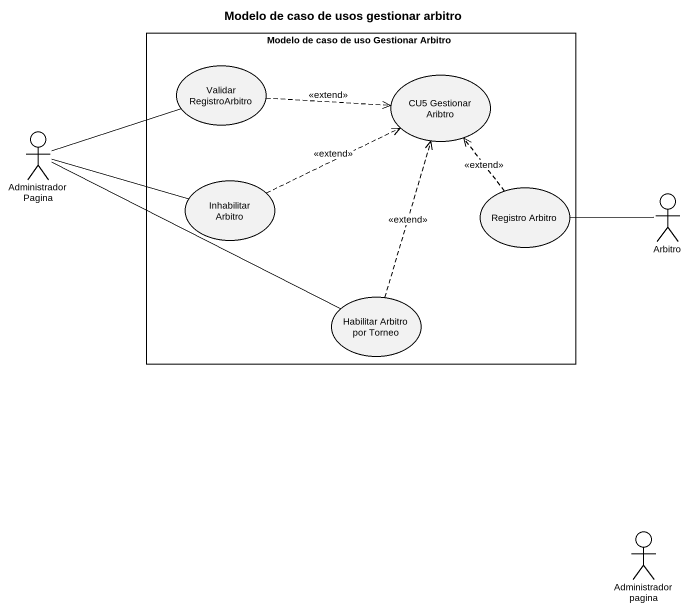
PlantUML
@startuml
title Modelo de caso de usos gestionar arbitro
rectangle "Modelo de caso de uso Gestionar Arbitro" as Modelo_de_caso_de_uso {
  usecase "Validar RegistroArbitro" as Validar_RegistroArbitro
  usecase "CU5 Gestionar Aribtro" as CU5_Gestionar_Aribtro
  usecase "Inhabilitar Arbitro" as Inhabilitar_Arbitro
  usecase "Registro Arbitro" as Registro_Arbitro
  usecase "Habilitar Arbitro por Torneo" as Habilitar_Arbitro_por_Torneo
}
actor AdministradorPagina
actor Arbitro
actor "Administrador pagina" as Administrador_pagina
Validar_RegistroArbitro .right.> CU5_Gestionar_Aribtro : <<extend>>
AdministradorPagina -right- Validar_RegistroArbitro
AdministradorPagina -right- Inhabilitar_Arbitro
AdministradorPagina -right- Habilitar_Arbitro_por_Torneo
Inhabilitar_Arbitro .right.> CU5_Gestionar_Aribtro : <<extend>>
Registro_Arbitro .up.> CU5_Gestionar_Aribtro : <<extend>>
Arbitro -left- Registro_Arbitro
Habilitar_Arbitro_por_Torneo .up.> CU5_Gestionar_Aribtro : <<extend>>
@enduml
